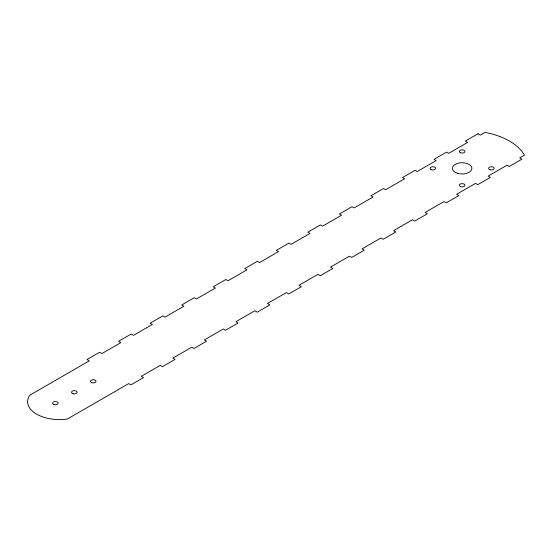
<?xml version="1.0" encoding="UTF-8"?>
<svg xmlns="http://www.w3.org/2000/svg" width="552" height="552" viewBox="0 0 552 552"><rect width="100%" height="100%" fill="white"/><g stroke="black" fill="none" stroke-linecap="round" stroke-linejoin="round"><path stroke-width="0.83" d="M477.935 133.784L465.322 141.07L467.647 142.409L448.728 153.332L446.596 152.097L433.982 159.376L436.121 160.611L417.202 171.534L415.063 170.299L402.456 177.585L404.588 178.813L385.675 189.736L383.536 188.501L370.923 195.787L373.062 197.016L354.142 207.938L352.003 206.71L339.397 213.99L341.529 215.225L322.616 226.141L320.477 224.912L307.864 232.192L310.003 233.427L291.083 244.35L288.951 243.115L276.338 250.394L278.477 251.629L259.557 262.552L257.384 261.296L244.771 268.576L246.944 269.831L228.031 280.754L225.851 279.498L213.244 286.778L215.418 288.034L196.498 298.956L194.325 297.7L181.712 304.98L183.885 306.236L164.972 317.158L162.799 315.903L150.185 323.182L152.359 324.438L133.439 335.361L131.169 334.05L118.556 341.329L120.833 342.64L101.913 353.563L99.643 352.252L87.03 359.531L89.3 360.849L29.732 395.239A30.36 17.526 0 0 0 36.494 414.09A32.609 18.83 0 0 0 67.282 419.071L128.713 383.599L130.914 384.868L143.527 377.589L141.326 376.319L160.239 365.396L162.44 366.666L175.053 359.387L172.852 358.117L191.772 347.194L193.973 348.464L206.586 341.184L204.385 339.915L223.298 328.992L225.499 330.262L238.112 322.982L235.911 321.712L254.831 310.79L257.218 312.17L269.831 304.883L267.437 303.503L286.357 292.588L288.744 293.961L301.357 286.681L298.97 285.301L317.883 274.378L320.277 275.758L332.884 268.479L330.496 267.099L349.416 256.176L351.652 257.473L364.265 250.187L362.029 248.897L380.942 237.974L383.178 239.264L395.791 231.985L393.555 230.695L412.475 219.772L414.711 221.062L427.324 213.783L425.081 212.492L444.001 201.57L446.237 202.86L458.85 195.58L456.614 194.29L475.527 183.367L477.77 184.658L490.376 177.378L488.14 176.088L507.06 165.165L509.296 166.456L521.909 159.176L519.673 157.886L524.4 155.153A61.403 35.452 0 0 0 484.987 132.397L480.261 135.13L477.935 133.784M457.256 173.225A9.757 5.63 0 0 0 471.884 168.346A9.757 5.63 0 0 0 457.256 163.475A9.757 5.63 0 0 0 457.256 173.225M460.734 152.849A2.788 1.608 0 0 0 464.915 151.455A2.788 1.608 0 0 0 460.734 150.061A2.788 1.608 0 0 0 460.734 152.849M489.997 169.74A2.788 1.608 0 0 0 494.178 168.346A2.788 1.608 0 0 0 489.997 166.952A2.788 1.608 0 0 0 489.997 169.74M430.898 169.485A2.788 1.608 0 0 0 435.562 168.767A2.788 1.608 0 0 0 432.147 166.794A2.788 1.608 0 0 0 430.898 169.485M460.734 186.638A2.788 1.608 0 0 0 464.915 185.244A2.788 1.608 0 0 0 460.734 183.85A2.788 1.608 0 0 0 460.734 186.638M91.846 382.715A2.788 1.608 0 0 0 96.027 381.322A2.788 1.608 0 0 0 91.846 379.928A2.788 1.608 0 0 0 91.846 382.715M72.933 393.638A2.788 1.608 0 0 0 77.114 392.244A2.788 1.608 0 0 0 72.933 390.851A2.788 1.608 0 0 0 72.933 393.638M54.013 404.561A2.788 1.608 0 0 0 58.195 403.167A2.788 1.608 0 0 0 54.013 401.773A2.788 1.608 0 0 0 54.013 404.561"/></g></svg>
